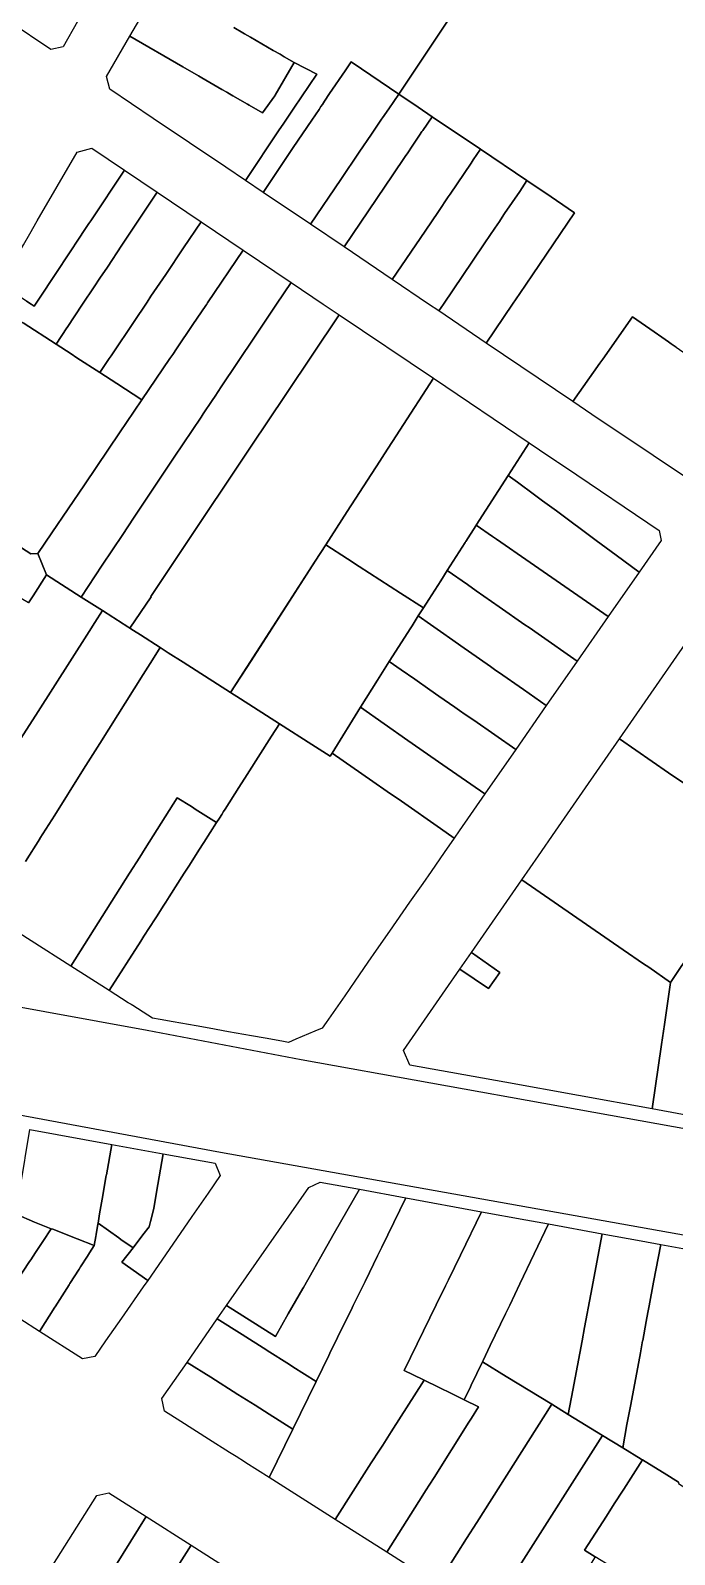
# Model space of a CAD drawing. Header units: metres. Extents: x 3 to 1005126, y 39 to 4383651.
# Drawn here: x 490774.4 to 490871.9, y 4370606 to 4370836.7 of the extents above; entities that cross this region are included whole.
import ezdxf

# ---------------------------------------------------------------- set-up
doc = ezdxf.new("R2010")
doc.units = ezdxf.units.M
doc.header["$MEASUREMENT"] = 0
doc.layers.add('TM_Llucmajor', color=7, linetype='Continuous')

msp = doc.modelspace()

# ---------------------------------------------------------------- linework, layer by layer
at = {"layer": 'TM_Llucmajor', "linetype": 'Continuous', "flags": 128}
for points in [[(490759.39, 4370845.93), (490762.26, 4370850.98), (490765.36, 4370848.9), (490767.24, 4370847.63), (490768.54, 4370846.75), (490770.99, 4370845.11), (490771.25, 4370844.93), (490774.44, 4370842.79), (490774.58, 4370842.69), (490778.19, 4370840.27), (490781.58, 4370837.99), (490779.38, 4370834.19), (490777.52, 4370833.77), (490771.22, 4370837.99), (490765.31, 4370841.95), (490762.29, 4370843.98), (490759.39, 4370845.93)], [(490793.01, 4370823.35), (490786.44, 4370827.77), (490785.95, 4370829.67), (490789.5, 4370835.79), (490797.52, 4370831.14), (490799.88, 4370829.77), (490800.36, 4370829.49), (490800.98, 4370829.13), (490803.38, 4370827.74), (490804.14, 4370827.3), (490804.3, 4370827.2), (490805.05, 4370826.77), (490807.29, 4370825.48), (490807.52, 4370825.35), (490809.55, 4370824.17), (490811.41, 4370826.78), (490811.48, 4370826.88), (490814.32, 4370831.82), (490817.78, 4370830.05), (490814.28, 4370824.89), (490812.66, 4370822.48), (490812.08, 4370821.62), (490806.98, 4370813.96), (490804, 4370815.96), (490793.01, 4370823.35)], [(490816.81, 4370807.32), (490809.66, 4370812.15), (490814.21, 4370818.92), (490817, 4370823.06), (490818.11, 4370824.71), (490818.39, 4370825.14), (490818.61, 4370825.46), (490818.94, 4370825.95), (490819.71, 4370827.1), (490822.05, 4370830.57), (490822.95, 4370831.91), (490824.55, 4370830.83), (490830.15, 4370827.03), (490828.65, 4370824.82), (490827.71, 4370823.43), (490827.57, 4370823.22), (490826.45, 4370821.57), (490826.05, 4370820.98), (490824.19, 4370818.22), (490821.39, 4370814.09), (490816.81, 4370807.32)], [(490821.88, 4370803.89), (490816.81, 4370807.32), (490821.39, 4370814.09), (490824.19, 4370818.22), (490826.05, 4370820.98), (490826.45, 4370821.57), (490827.57, 4370823.22), (490827.71, 4370823.43), (490828.65, 4370824.82), (490830.15, 4370827.03), (490833.09, 4370825.05), (490835.22, 4370823.61), (490833.79, 4370821.51), (490833.67, 4370821.34), (490833.32, 4370820.82), (490832.19, 4370819.14), (490831.53, 4370818.16), (490831.12, 4370817.56), (490829.26, 4370814.81), (490826.84, 4370811.23), (490821.88, 4370803.89)], [(490829.18, 4370798.95), (490821.88, 4370803.89), (490826.84, 4370811.23), (490829.26, 4370814.81), (490831.12, 4370817.56), (490831.53, 4370818.16), (490832.19, 4370819.14), (490833.32, 4370820.82), (490833.67, 4370821.34), (490833.79, 4370821.51), (490835.22, 4370823.61), (490842.53, 4370818.68), (490841.43, 4370817.06), (490841.1, 4370816.57), (490837.92, 4370811.87), (490837.66, 4370811.49), (490836.17, 4370809.28), (490834.14, 4370806.29), (490829.18, 4370798.95)], [(490774.55, 4370795.24), (490773.85, 4370795.69), (490769.92, 4370798.23), (490773.37, 4370804.19), (490774.36, 4370805.9), (490775.47, 4370807.82), (490781.49, 4370818.25), (490783.75, 4370818.82), (490788.65, 4370815.52), (490783.57, 4370807.85), (490783.29, 4370807.44), (490781.13, 4370804.18), (490781.06, 4370804.07), (490779.86, 4370802.26), (490778.77, 4370800.61), (490775.21, 4370795.24), (490775.01, 4370794.94), (490774.55, 4370795.24)], [(490834.67, 4370795.24), (490829.18, 4370798.95), (490834.14, 4370806.29), (490836.17, 4370809.28), (490837.66, 4370811.49), (490837.92, 4370811.87), (490841.1, 4370816.57), (490841.43, 4370817.06), (490842.53, 4370818.68), (490849.56, 4370813.93), (490848.46, 4370812.3), (490846.18, 4370808.93), (490845.55, 4370808), (490845.38, 4370807.75), (490844.69, 4370806.73), (490843.2, 4370804.53), (490841.3, 4370801.72), (490836.91, 4370795.24), (490836.21, 4370794.2), (490834.67, 4370795.24)], [(490843.39, 4370789.34), (490836.21, 4370794.2), (490836.91, 4370795.24), (490841.3, 4370801.72), (490843.2, 4370804.53), (490844.69, 4370806.73), (490845.38, 4370807.75), (490845.55, 4370808), (490846.18, 4370808.93), (490848.46, 4370812.3), (490849.56, 4370813.93), (490851.08, 4370812.9), (490852.24, 4370812.11), (490856.73, 4370809.07), (490850.38, 4370799.67), (490848.48, 4370796.86), (490847.38, 4370795.24), (490843.39, 4370789.34)], [(490781.48, 4370787.13), (490780.61, 4370787.69), (490778.31, 4370789.18), (490779.96, 4370791.66), (490780, 4370791.72), (490782.34, 4370795.24), (490784.08, 4370797.85), (490784.96, 4370799.18), (490786.08, 4370800.85), (490788.27, 4370804.15), (490793.61, 4370812.18), (490800.26, 4370807.7), (490797.6, 4370803.74), (490794.91, 4370799.74), (490792.68, 4370796.42), (490792.08, 4370795.53), (490791.88, 4370795.24), (490790.21, 4370792.75), (490786.63, 4370787.43), (490786.34, 4370786.99), (490784.93, 4370784.89), (490781.48, 4370787.13)], [(490787.53, 4370783.21), (490784.93, 4370784.89), (490786.34, 4370786.99), (490786.63, 4370787.43), (490790.21, 4370792.75), (490791.88, 4370795.24), (490792.08, 4370795.53), (490792.68, 4370796.42), (490794.91, 4370799.74), (490797.6, 4370803.74), (490800.26, 4370807.7), (490806.64, 4370803.4), (490801.24, 4370795.43), (490801.11, 4370795.24), (490800.96, 4370795.02), (490799.03, 4370792.16), (490796.54, 4370788.49), (490795.96, 4370787.63), (490795.54, 4370787.01), (490791.31, 4370780.76), (490787.53, 4370783.21)], [(490776.85, 4370754.28), (490775.55, 4370757.49), (490777.68, 4370760.64), (490782.6, 4370767.9), (490788.01, 4370775.89), (490788.98, 4370777.32), (490791.31, 4370780.76), (490795.54, 4370787.01), (490795.96, 4370787.63), (490796.54, 4370788.49), (490799.03, 4370792.16), (490800.96, 4370795.02), (490801.11, 4370795.24), (490801.24, 4370795.43), (490806.64, 4370803.4), (490813.87, 4370798.53), (490811.67, 4370795.24), (490808.33, 4370790.23), (490803.29, 4370782.7), (490802.37, 4370781.31), (490801.92, 4370780.64), (490800.59, 4370778.65), (490800.26, 4370778.15), (490796.2, 4370772.07), (490790.05, 4370762.86), (490788.4, 4370760.39), (490785.28, 4370755.73), (490782.11, 4370750.91), (490776.85, 4370754.28)], [(490785.28, 4370755.73), (490788.4, 4370760.39), (490790.05, 4370762.86), (490796.2, 4370772.07), (490800.26, 4370778.15), (490800.59, 4370778.65), (490801.92, 4370780.64), (490802.37, 4370781.31), (490803.29, 4370782.7), (490808.33, 4370790.23), (490811.67, 4370795.24), (490813.87, 4370798.53), (490818.74, 4370795.24), (490820.98, 4370793.73), (490821.13, 4370793.62), (490813.06, 4370781.54), (490807.84, 4370773.72), (490797.29, 4370757.93), (490792.76, 4370751.15), (490792.65, 4370750.99), (490792.71, 4370750.95), (490789.46, 4370746.21), (490785.33, 4370748.85), (490782.11, 4370750.91), (490785.28, 4370755.73)], [(490767.07, 4370762.21), (490753.95, 4370770.6), (490755.41, 4370773.12), (490768.2, 4370795.24), (490768.4, 4370795.59), (490768.94, 4370795.24), (490772.2, 4370793.13), (490772.78, 4370792.76), (490773.33, 4370792.4), (490778.31, 4370789.18), (490780.61, 4370787.69), (490781.48, 4370787.13), (490784.93, 4370784.89), (490787.53, 4370783.21), (490791.31, 4370780.76), (490788.98, 4370777.32), (490788.01, 4370775.89), (490782.6, 4370767.9), (490777.68, 4370760.64), (490775.55, 4370757.49), (490774.52, 4370757.45), (490767.07, 4370762.21)], [(490792.71, 4370750.95), (490792.65, 4370750.99), (490792.76, 4370751.15), (490797.29, 4370757.93), (490807.84, 4370773.72), (490813.06, 4370781.54), (490821.13, 4370793.62), (490835.4, 4370784.01), (490830.34, 4370776.16), (490828.03, 4370772.59), (490827.3, 4370771.46), (490822.38, 4370763.83), (490819.13, 4370758.79), (490817.54, 4370756.32), (490807.82, 4370741.25), (490804.72, 4370736.45), (490797.53, 4370741.05), (490795.29, 4370742.48), (490794.08, 4370743.25), (490791.09, 4370745.17), (490790.05, 4370745.83), (490789.46, 4370746.21), (490792.71, 4370750.95)], [(490860.35, 4370777.89), (490856.48, 4370780.49), (490860.57, 4370786.28), (490861.03, 4370786.93), (490865.54, 4370793.31), (490868.82, 4370791.03), (490869.99, 4370790.22), (490870.96, 4370789.54), (490871.38, 4370789.25), (490872.12, 4370788.74), (490873.16, 4370788.02), (490873.92, 4370787.49), (490881.76, 4370782.05), (490884.32, 4370780.27), (490876.41, 4370768.88), (490874.28, 4370768.54), (490863.02, 4370776.1), (490860.35, 4370777.89)], [(490830.45, 4370751.49), (490824.15, 4370755.55), (490822.42, 4370756.67), (490819.13, 4370758.79), (490822.38, 4370763.83), (490827.3, 4370771.46), (490828.03, 4370772.59), (490830.34, 4370776.16), (490835.4, 4370784.01), (490849.87, 4370774.25), (490846.72, 4370769.32), (490841.88, 4370761.76), (490841.83, 4370761.69), (490840.33, 4370759.33), (490840.28, 4370759.25), (490840.23, 4370759.17), (490837.5, 4370754.9), (490836.51, 4370753.35), (490834.69, 4370750.51), (490833.89, 4370749.27), (490830.45, 4370751.49)], [(490848.13, 4370768.28), (490846.72, 4370769.32), (490849.87, 4370774.25), (490851.44, 4370773.19), (490854.09, 4370771.4), (490854.21, 4370771.32), (490855.37, 4370770.54), (490869.55, 4370760.97), (490869.87, 4370759.46), (490866.53, 4370754.67), (490863.05, 4370757.24), (490860.03, 4370759.48), (490854.01, 4370763.93), (490851.92, 4370765.47), (490850.69, 4370766.38), (490848.13, 4370768.28)], [(490754.23, 4370761.77), (490750.21, 4370764.14), (490752.25, 4370767.66), (490753.7, 4370770.16), (490753.95, 4370770.6), (490767.07, 4370762.21), (490774.52, 4370757.45), (490775.55, 4370757.49), (490776.85, 4370754.28), (490774.83, 4370751.09), (490774.16, 4370750.03), (490754.23, 4370761.77)], [(490844.95, 4370759.64), (490844.35, 4370760.05), (490841.88, 4370761.76), (490846.72, 4370769.32), (490848.13, 4370768.28), (490850.69, 4370766.38), (490851.92, 4370765.47), (490854.01, 4370763.93), (490860.03, 4370759.48), (490863.05, 4370757.24), (490866.53, 4370754.67), (490861.85, 4370747.94), (490850.02, 4370756.13), (490844.95, 4370759.64)], [(490840.54, 4370752.78), (490837.5, 4370754.9), (490840.23, 4370759.17), (490840.28, 4370759.25), (490840.33, 4370759.33), (490841.83, 4370761.69), (490841.88, 4370761.76), (490844.35, 4370760.05), (490844.95, 4370759.64), (490850.02, 4370756.13), (490861.85, 4370747.94), (490857.15, 4370741.2), (490851.24, 4370745.32), (490849.88, 4370746.27), (490849.26, 4370746.7), (490845.37, 4370749.41), (490841.87, 4370751.85), (490840.54, 4370752.78)], [(490812.12, 4370731.71), (490806.2, 4370735.5), (490804.72, 4370736.45), (490817.54, 4370756.32), (490819.13, 4370758.79), (490822.42, 4370756.67), (490824.15, 4370755.55), (490830.45, 4370751.49), (490833.89, 4370749.27), (490833.11, 4370748.05), (490832.17, 4370746.57), (490831.97, 4370746.26), (490828.72, 4370741.14), (490826.93, 4370738.32), (490824.4, 4370734.23), (490820.1, 4370727.28), (490819.8, 4370726.8), (490817.01, 4370728.58), (490812.12, 4370731.71)], [(490836.5, 4370745.68), (490834.98, 4370746.75), (490833.11, 4370748.05), (490833.89, 4370749.27), (490834.69, 4370750.51), (490836.51, 4370753.35), (490837.5, 4370754.9), (490840.54, 4370752.78), (490841.87, 4370751.85), (490845.37, 4370749.41), (490849.26, 4370746.7), (490849.88, 4370746.27), (490851.24, 4370745.32), (490857.15, 4370741.2), (490852.48, 4370734.48), (490849.04, 4370736.89), (490845.26, 4370739.54), (490844.87, 4370739.81), (490844.02, 4370740.41), (490842.39, 4370741.55), (490839.56, 4370743.53), (490838.36, 4370744.37), (490836.5, 4370745.68)], [(490873.74, 4370722.41), (490870.98, 4370724.31), (490863.58, 4370729.43), (490877.84, 4370750.03), (490879.85, 4370750.42), (490893.15, 4370741.4), (490888.17, 4370733.98), (490887.53, 4370733.03), (490885.34, 4370729.78), (490884.69, 4370728.81), (490882.6, 4370725.69), (490881.04, 4370723.38), (490880.58, 4370722.69), (490878.28, 4370719.27), (490875.53, 4370721.17), (490873.74, 4370722.41)], [(490830.55, 4370739.87), (490828.72, 4370741.14), (490831.97, 4370746.26), (490832.17, 4370746.57), (490833.11, 4370748.05), (490834.98, 4370746.75), (490836.5, 4370745.68), (490838.36, 4370744.37), (490839.56, 4370743.53), (490842.39, 4370741.55), (490844.02, 4370740.41), (490844.87, 4370739.81), (490845.26, 4370739.54), (490849.04, 4370736.89), (490852.48, 4370734.48), (490847.86, 4370727.84), (490841.51, 4370732.25), (490840.23, 4370733.14), (490839.35, 4370733.75), (490838.63, 4370734.25), (490836.23, 4370735.92), (490834.89, 4370736.85), (490832.58, 4370738.46), (490830.55, 4370739.87)], [(490831.55, 4370729.18), (490824.4, 4370734.23), (490826.93, 4370738.32), (490828.72, 4370741.14), (490830.55, 4370739.87), (490832.58, 4370738.46), (490834.89, 4370736.85), (490836.23, 4370735.92), (490838.63, 4370734.25), (490839.35, 4370733.75), (490840.23, 4370733.14), (490841.51, 4370732.25), (490847.86, 4370727.84), (490843.18, 4370721.11), (490836.83, 4370725.52), (490831.55, 4370729.18)], [(490826.24, 4370723), (490820.1, 4370727.28), (490824.4, 4370734.23), (490831.55, 4370729.18), (490836.83, 4370725.52), (490843.18, 4370721.11), (490839.31, 4370715.52), (490838.55, 4370714.43), (490836.5, 4370715.86), (490830.57, 4370719.99), (490828.42, 4370721.49), (490826.24, 4370723)], [(490789.94, 4370689.06), (490789.68, 4370689.23), (490789.61, 4370689.27), (490789.23, 4370689.51), (490786.37, 4370691.33), (490791.15, 4370698.83), (490791.62, 4370699.56), (490793.3, 4370702.21), (490793.5, 4370702.52), (490794.62, 4370704.27), (490794.92, 4370704.74), (490795.41, 4370705.51), (490797.7, 4370709.11), (490798.49, 4370710.34), (490799.92, 4370712.58), (490800.66, 4370713.75), (490802.6, 4370716.79), (490803.03, 4370717.46), (490803.38, 4370718), (490803.67, 4370718.46), (490803.89, 4370718.81), (490805.97, 4370722.07), (490807.22, 4370724.03), (490810.93, 4370729.85), (490812.12, 4370731.71), (490817.01, 4370728.58), (490819.8, 4370726.8), (490820.1, 4370727.28), (490826.24, 4370723), (490828.42, 4370721.49), (490830.57, 4370719.99), (490836.5, 4370715.86), (490838.55, 4370714.43), (490837.04, 4370712.26), (490835.05, 4370709.38), (490833.79, 4370707.57), (490831.8, 4370704.7), (490828.76, 4370700.32), (490826.77, 4370697.44), (490825.51, 4370695.63), (490823.52, 4370692.76), (490822, 4370690.57), (490819.17, 4370686.49), (490818.6, 4370685.67), (490817.46, 4370685.18), (490814.6, 4370683.97), (490813.46, 4370683.49), (490812.48, 4370683.67), (490809.94, 4370684.12), (490807.88, 4370684.49), (490804.43, 4370685.11), (490801.48, 4370685.64), (490799.5, 4370686), (490796.05, 4370686.61), (490794.08, 4370686.97), (490792.89, 4370687.18), (490792.2, 4370687.62), (490789.94, 4370689.06)], [(490864.13, 4370697.52), (490848.78, 4370708.09), (490851.29, 4370711.72), (490853.88, 4370715.45), (490858.44, 4370722.02), (490863.58, 4370729.43), (490870.98, 4370724.31), (490873.74, 4370722.41), (490875.53, 4370721.17), (490878.28, 4370719.27), (490885.74, 4370714.11), (490872.1, 4370693.78), (490871.3, 4370692.58), (490867.99, 4370694.86), (490867.2, 4370695.4), (490864.13, 4370697.52)], [(490786.37, 4370691.33), (490780.56, 4370695.03), (490789.44, 4370709.09), (490790.98, 4370711.53), (490791.81, 4370712.84), (490796.66, 4370720.52), (490798.79, 4370719.18), (490799.53, 4370718.72), (490799.78, 4370718.56), (490802.6, 4370716.79), (490800.66, 4370713.75), (490799.92, 4370712.58), (490798.49, 4370710.34), (490797.7, 4370709.11), (490795.41, 4370705.51), (490794.92, 4370704.74), (490794.62, 4370704.27), (490793.5, 4370702.52), (490793.3, 4370702.21), (490791.62, 4370699.56), (490791.15, 4370698.83), (490786.37, 4370691.33)], [(490876.88, 4370671.9), (490868.49, 4370673.42), (490869.92, 4370683.18), (490870.36, 4370686.2), (490870.41, 4370686.57), (490871.3, 4370692.58), (490872.1, 4370693.78), (490885.74, 4370714.11), (490888.2, 4370712.41), (490892.92, 4370709.14), (490888.45, 4370702.42), (490886.62, 4370699.66), (490879.38, 4370688.78), (490879.3, 4370688.26), (490878.42, 4370682.33), (490878.36, 4370681.93), (490876.88, 4370671.9)], [(490846.2, 4370677.46), (490831.85, 4370680.06), (490830.86, 4370682.25), (490837.25, 4370691.46), (490839.42, 4370694.59), (490843.76, 4370691.64), (490845.48, 4370694.09), (490841.16, 4370697.11), (490848.78, 4370708.09), (490864.13, 4370697.52), (490867.2, 4370695.4), (490867.99, 4370694.86), (490871.3, 4370692.58), (490870.41, 4370686.57), (490870.36, 4370686.2), (490869.92, 4370683.18), (490868.49, 4370673.42), (490846.2, 4370677.46)], [(490843.76, 4370691.64), (490839.42, 4370694.59), (490841.16, 4370697.11), (490845.48, 4370694.09), (490843.76, 4370691.64)], [(490775.07, 4370656.31), (490772.29, 4370657.51), (490772.63, 4370659.65), (490773.01, 4370662.02), (490773.58, 4370665.6), (490773.65, 4370666.02), (490774.34, 4370670.33), (490786.74, 4370668.07), (490785.94, 4370663.46), (490785.92, 4370663.35), (490785.3, 4370659.75), (490784.91, 4370657.53), (490784.67, 4370656.13), (490784.65, 4370655.99), (490784.38, 4370654.43), (490784.32, 4370654.1), (490784.08, 4370652.74), (490781.51, 4370653.76), (490777.83, 4370655.21), (490777.59, 4370655.3), (490776.34, 4370655.77), (490775.07, 4370656.31)], [(490787.82, 4370653.91), (490784.67, 4370656.13), (490784.91, 4370657.53), (490785.3, 4370659.75), (490785.92, 4370663.35), (490785.94, 4370663.46), (490786.74, 4370668.07), (490794.52, 4370666.65), (490793.72, 4370662), (490793.1, 4370658.4), (490793.05, 4370658.14), (490792.6, 4370656.37), (490792.4, 4370655.59), (490791.45, 4370654.35), (490789.96, 4370652.41), (490788.13, 4370653.69), (490787.82, 4370653.91)], [(490792.19, 4370647.48), (490788.28, 4370650.22), (490789.96, 4370652.41), (490791.45, 4370654.35), (490792.4, 4370655.59), (490792.6, 4370656.37), (490793.05, 4370658.14), (490793.1, 4370658.4), (490793.72, 4370662), (490794.52, 4370666.65), (490802.39, 4370665.21), (490803.15, 4370663.33), (490801.32, 4370660.68), (490798.87, 4370657.14), (490793.76, 4370649.74), (490792.19, 4370647.48)], [(490811.51, 4370639), (490804.12, 4370643.68), (490816.54, 4370661.53), (490818.28, 4370662.35), (490824.2, 4370661.26), (490820.4, 4370654.6), (490818.17, 4370650.69), (490817.25, 4370649.07), (490815.73, 4370646.41), (490815.64, 4370646.25), (490813.45, 4370642.4), (490811.51, 4370639)], [(490810.28, 4370636.85), (490810.19, 4370636.91), (490806.46, 4370639.27), (490802.7, 4370641.64), (490804.12, 4370643.68), (490811.51, 4370639), (490813.45, 4370642.4), (490815.64, 4370646.25), (490815.73, 4370646.41), (490817.25, 4370649.07), (490818.17, 4370650.69), (490820.4, 4370654.6), (490824.2, 4370661.26), (490831.25, 4370659.96), (490827.6, 4370652.5), (490826.97, 4370651.21), (490825.74, 4370648.69), (490825.06, 4370647.31), (490823.28, 4370643.67), (490822.94, 4370642.97), (490821.42, 4370639.87), (490820.91, 4370638.82), (490819.75, 4370636.45), (490819.58, 4370636.1), (490817.67, 4370632.19), (490814.16, 4370634.4), (490813.62, 4370634.75), (490810.28, 4370636.85)], [(490820.91, 4370638.82), (490821.42, 4370639.87), (490822.94, 4370642.97), (490823.28, 4370643.67), (490825.06, 4370647.31), (490825.74, 4370648.69), (490826.97, 4370651.21), (490827.6, 4370652.5), (490831.25, 4370659.96), (490842.7, 4370657.86), (490839.49, 4370651.28), (490837.69, 4370647.58), (490837.23, 4370646.64), (490835.83, 4370643.77), (490833.91, 4370639.83), (490831, 4370633.86), (490833.79, 4370632.49), (490834, 4370632.39), (490829.01, 4370624.56), (490827.74, 4370622.56), (490827.73, 4370622.54), (490827.25, 4370621.8), (490826.01, 4370619.86), (490825.65, 4370619.29), (490820.55, 4370611.28), (490810.55, 4370617.63), (490814.14, 4370624.98), (490816.44, 4370629.71), (490817.67, 4370632.19), (490819.58, 4370636.1), (490819.75, 4370636.45), (490820.91, 4370638.82)], [(490834, 4370632.39), (490833.79, 4370632.49), (490831, 4370633.86), (490833.91, 4370639.83), (490835.83, 4370643.77), (490837.23, 4370646.64), (490837.69, 4370647.58), (490839.49, 4370651.28), (490842.7, 4370657.86), (490849.38, 4370656.65), (490852.82, 4370656.02), (490848.5, 4370646.98), (490846.95, 4370643.75), (490846.8, 4370643.44), (490846.32, 4370642.44), (490844.01, 4370637.61), (490842.93, 4370635.36), (490842.82, 4370635.13), (490841.14, 4370631.61), (490841.03, 4370631.39), (490840.07, 4370629.39), (490838.24, 4370630.29), (490836.18, 4370631.31), (490834, 4370632.39)], [(490769.81, 4370643.56), (490765.26, 4370646.45), (490767.64, 4370650.19), (490769.69, 4370653.42), (490769.86, 4370653.69), (490771.18, 4370655.76), (490772.29, 4370657.51), (490775.07, 4370656.31), (490776.34, 4370655.77), (490777.59, 4370655.3), (490776.32, 4370653.38), (490775.22, 4370651.71), (490774.49, 4370650.61), (490774.32, 4370650.36), (490772.26, 4370647.25), (490769.81, 4370643.56)], [(490785.82, 4370638.33), (490784.17, 4370635.96), (490782.33, 4370635.6), (490775.82, 4370639.74), (490778.15, 4370643.41), (490778.2, 4370643.48), (490780.28, 4370646.78), (490780.42, 4370646.99), (490781.8, 4370649.17), (490782.02, 4370649.51), (490783.07, 4370651.16), (490783.4, 4370651.67), (490784.08, 4370652.74), (490784.32, 4370654.1), (490784.38, 4370654.43), (490784.65, 4370655.99), (490784.67, 4370656.13), (490787.82, 4370653.91), (490788.13, 4370653.69), (490789.96, 4370652.41), (490788.28, 4370650.22), (490792.19, 4370647.48), (490791.52, 4370646.52), (490788.2, 4370641.75), (490785.82, 4370638.33)], [(490846.41, 4370632.93), (490842.82, 4370635.13), (490842.93, 4370635.36), (490844.01, 4370637.61), (490846.32, 4370642.44), (490846.8, 4370643.44), (490846.95, 4370643.75), (490848.5, 4370646.98), (490852.82, 4370656.02), (490860.94, 4370654.54), (490859.22, 4370645.38), (490858.27, 4370640.35), (490857.89, 4370638.35), (490856.48, 4370630.88), (490855.77, 4370627.2), (490853.3, 4370628.72), (490846.41, 4370632.93)], [(490775.82, 4370639.74), (490769.81, 4370643.56), (490772.26, 4370647.25), (490774.32, 4370650.36), (490774.49, 4370650.61), (490775.22, 4370651.71), (490776.32, 4370653.38), (490777.59, 4370655.3), (490777.83, 4370655.21), (490781.51, 4370653.76), (490784.08, 4370652.74), (490783.4, 4370651.67), (490783.07, 4370651.16), (490782.02, 4370649.51), (490781.8, 4370649.17), (490780.42, 4370646.99), (490780.28, 4370646.78), (490778.2, 4370643.48), (490778.15, 4370643.41), (490775.82, 4370639.74)], [(490860.97, 4370624.02), (490855.77, 4370627.2), (490856.48, 4370630.88), (490857.89, 4370638.35), (490858.27, 4370640.35), (490859.22, 4370645.38), (490860.94, 4370654.54), (490866.82, 4370653.47), (490869.79, 4370652.93), (490868.72, 4370647.22), (490868.05, 4370643.62), (490867.87, 4370642.63), (490867.61, 4370641.27), (490867.07, 4370638.39), (490867.06, 4370638.31), (490866.72, 4370636.51), (490865.26, 4370628.7), (490864.69, 4370625.65), (490864.08, 4370622.12), (490860.97, 4370624.02)], [(490801.72, 4370632.81), (490798.13, 4370635.07), (490802.7, 4370641.64), (490806.46, 4370639.27), (490810.19, 4370636.91), (490810.28, 4370636.85), (490813.62, 4370634.75), (490814.16, 4370634.4), (490817.67, 4370632.19), (490816.44, 4370629.71), (490814.14, 4370624.98), (490810.57, 4370627.23), (490808.45, 4370628.57), (490805.82, 4370630.22), (490801.72, 4370632.81)], [(490797.17, 4370626.12), (490794.71, 4370627.68), (490794.33, 4370629.61), (490798.13, 4370635.07), (490801.72, 4370632.81), (490805.82, 4370630.22), (490808.45, 4370628.57), (490810.57, 4370627.23), (490814.14, 4370624.98), (490810.55, 4370617.63), (490807.05, 4370619.85), (490806.81, 4370620), (490805.55, 4370620.8), (490804.58, 4370621.42), (490801.37, 4370623.45), (490797.17, 4370626.12)], [(490836.04, 4370601.44), (490828.35, 4370606.33), (490833.79, 4370614.95), (490834.23, 4370615.65), (490835.5, 4370617.66), (490840.79, 4370626.04), (490841.17, 4370626.65), (490842.23, 4370628.33), (490840.07, 4370629.39), (490841.03, 4370631.39), (490841.14, 4370631.61), (490842.82, 4370635.13), (490846.41, 4370632.93), (490853.3, 4370628.72), (490841.97, 4370610.81), (490840.43, 4370608.39), (490836.04, 4370601.44)], [(490828.35, 4370606.33), (490820.55, 4370611.28), (490825.65, 4370619.29), (490826.01, 4370619.86), (490827.25, 4370621.8), (490827.74, 4370622.56), (490829.01, 4370624.56), (490834, 4370632.39), (490836.18, 4370631.31), (490838.24, 4370630.29), (490840.07, 4370629.39), (490842.23, 4370628.33), (490841.17, 4370626.65), (490840.79, 4370626.04), (490835.5, 4370617.66), (490834.23, 4370615.65), (490833.79, 4370614.95), (490828.35, 4370606.33)], [(490843.61, 4370596.63), (490836.04, 4370601.44), (490840.43, 4370608.39), (490841.97, 4370610.81), (490853.3, 4370628.72), (490855.77, 4370627.2), (490860.97, 4370624.02), (490848.02, 4370603.6), (490843.61, 4370596.63)], [(490851.26, 4370591.77), (490843.61, 4370596.63), (490848.02, 4370603.6), (490860.97, 4370624.02), (490864.08, 4370622.12), (490866.86, 4370620.41), (490867.04, 4370620.3), (490864.21, 4370615.88), (490864.11, 4370615.73), (490862.77, 4370613.64), (490861.58, 4370611.78), (490858.28, 4370606.64), (490859.86, 4370605.65), (490857.23, 4370601.41), (490855.61, 4370598.79), (490851.26, 4370591.77)], [(490859.86, 4370605.65), (490858.28, 4370606.64), (490861.58, 4370611.78), (490862.77, 4370613.64), (490864.11, 4370615.73), (490864.21, 4370615.88), (490867.04, 4370620.3), (490869.4, 4370618.86), (490870.31, 4370618.3), (490872.5, 4370616.96), (490872.47, 4370616.72), (490880.53, 4370611.63), (490886.45, 4370607.9), (490877.83, 4370594.43), (490871.32, 4370598.49), (490863.72, 4370603.24), (490862.34, 4370604.1), (490859.86, 4370605.65)], [(490781.39, 4370594.83), (490781.08, 4370595.03), (490774.54, 4370599.2), (490776.29, 4370601.96), (490777.82, 4370604.38), (490784.5, 4370614.93), (490786.3, 4370615.34), (490791.97, 4370611.73), (490787.31, 4370604.28), (490786.95, 4370603.71), (490784.66, 4370600.05), (490783.53, 4370598.25), (490781.39, 4370594.83)], [(490786.21, 4370591.75), (490781.39, 4370594.83), (490783.53, 4370598.25), (490784.66, 4370600.05), (490786.95, 4370603.71), (490787.31, 4370604.28), (490791.97, 4370611.73), (490798.77, 4370607.39), (490794.09, 4370600.03), (490791.72, 4370596.31), (490791.39, 4370595.79), (490790.26, 4370594.01), (490790.07, 4370593.72), (490788.07, 4370590.57), (490786.76, 4370591.4), (490786.21, 4370591.75)], [(490788.27, 4370590.44), (490788.07, 4370590.57), (490790.07, 4370593.72), (490790.26, 4370594.01), (490791.39, 4370595.79), (490791.72, 4370596.31), (490794.09, 4370600.03), (490798.77, 4370607.39), (490804.22, 4370603.92), (490800.37, 4370596.1), (490796.49, 4370588.22), (490795.36, 4370585.92), (490788.27, 4370590.44)]]:
    msp.add_lwpolyline(points, close=True, dxfattribs=at)
for points in [[(490805.2, 4370837.1), (490806.57, 4370836.3), (490806.81, 4370836.17), (490807.72, 4370835.64), (490811.15, 4370833.64), (490812.2, 4370833.05), (490812.84, 4370832.67), (490814.32, 4370831.82), (490811.48, 4370826.88), (490811.41, 4370826.78), (490809.55, 4370824.17), (490807.52, 4370825.35), (490807.29, 4370825.48), (490805.05, 4370826.77), (490804.3, 4370827.2), (490804.14, 4370827.3), (490803.38, 4370827.74), (490800.98, 4370829.13), (490800.36, 4370829.49), (490799.88, 4370829.77), (490797.52, 4370831.14), (490797.52, 4370831.14), (490789.5, 4370835.79), (490794.01, 4370843.58)], [(490839.64, 4370841.26), (490830.15, 4370827.03), (490824.55, 4370830.83), (490822.95, 4370831.91), (490822.05, 4370830.57), (490819.71, 4370827.1), (490818.94, 4370825.95), (490818.61, 4370825.46), (490818.39, 4370825.14), (490818.11, 4370824.71), (490817, 4370823.06), (490814.21, 4370818.92), (490809.66, 4370812.15), (490806.98, 4370813.96), (490812.08, 4370821.62), (490812.66, 4370822.48), (490814.28, 4370824.89), (490817.78, 4370830.05), (490814.32, 4370831.82), (490812.84, 4370832.67), (490812.2, 4370833.05), (490811.15, 4370833.64), (490807.72, 4370835.64), (490806.81, 4370836.17), (490806.57, 4370836.3), (490805.2, 4370837.1)], [(490872.12, 4370788.74), (490871.38, 4370789.25), (490870.96, 4370789.54), (490869.99, 4370790.22), (490868.82, 4370791.03), (490865.54, 4370793.31), (490861.03, 4370786.93), (490860.57, 4370786.28), (490856.48, 4370780.49), (490843.39, 4370789.34), (490847.38, 4370795.24), (490848.48, 4370796.86), (490850.38, 4370799.67), (490856.73, 4370809.07), (490852.24, 4370812.11), (490851.08, 4370812.9), (490849.56, 4370813.93), (490842.53, 4370818.68), (490835.22, 4370823.61), (490833.09, 4370825.05), (490830.15, 4370827.03), (490839.64, 4370841.26)], [(490773.85, 4370795.69), (490774.55, 4370795.24), (490775.01, 4370794.94), (490775.21, 4370795.24), (490778.77, 4370800.61), (490779.86, 4370802.26), (490781.06, 4370804.07), (490781.13, 4370804.18), (490783.29, 4370807.44), (490783.57, 4370807.85), (490788.65, 4370815.52), (490793.61, 4370812.18), (490788.27, 4370804.15), (490786.08, 4370800.85), (490784.96, 4370799.18), (490784.08, 4370797.85), (490782.34, 4370795.24), (490780, 4370791.72), (490779.96, 4370791.66), (490778.31, 4370789.18), (490773.33, 4370792.4)], [(490774.16, 4370750.03), (490774.83, 4370751.09), (490776.85, 4370754.28), (490782.11, 4370750.91), (490785.33, 4370748.85), (490784.17, 4370747.03), (490783.33, 4370745.71), (490775.26, 4370733.03), (490772.91, 4370729.35)], [(490772.91, 4370729.35), (490775.26, 4370733.03), (490783.33, 4370745.71), (490784.17, 4370747.03), (490785.33, 4370748.85), (490790.05, 4370745.83), (490791.09, 4370745.17), (490794.08, 4370743.25), (490792.93, 4370741.42), (490791.51, 4370739.16), (490784.95, 4370728.76), (490782.84, 4370725.4), (490782.23, 4370724.44), (490778.11, 4370717.91), (490775.88, 4370714.38), (490775.84, 4370714.31), (490773.67, 4370710.87)], [(490773.67, 4370710.87), (490775.84, 4370714.31), (490775.88, 4370714.38), (490778.11, 4370717.91), (490782.23, 4370724.44), (490782.84, 4370725.4), (490784.95, 4370728.76), (490791.51, 4370739.16), (490792.93, 4370741.42), (490794.08, 4370743.25), (490795.29, 4370742.48), (490797.53, 4370741.05), (490804.72, 4370736.45), (490806.2, 4370735.5), (490812.12, 4370731.71), (490810.93, 4370729.85), (490807.22, 4370724.03), (490805.97, 4370722.07), (490803.89, 4370718.81), (490803.67, 4370718.46), (490803.38, 4370718), (490803.03, 4370717.46), (490802.6, 4370716.79), (490799.78, 4370718.56), (490799.53, 4370718.72), (490798.79, 4370719.18), (490796.66, 4370720.52), (490791.81, 4370712.84), (490790.98, 4370711.53), (490789.44, 4370709.09), (490780.56, 4370695.03), (490780.56, 4370695.03), (490768.52, 4370702.69)], [(490630.22, 4370715.11), (490663.51, 4370708.96), (490700.66, 4370702.03), (490714.07, 4370699.68), (490753.6, 4370692.34), (490792.08, 4370685.34), (490815.41, 4370680.91), (490874.27, 4370670.32)], [(490890.72, 4370651.21), (490803.2, 4370666.81), (490734.7, 4370679.57), (490721.38, 4370681.83), (490705.06, 4370684.92), (490670.76, 4370690.95), (490651.08, 4370694.81), (490639.94, 4370696.59), (490578.77, 4370709.95)], [(490872.5, 4370616.96), (490870.31, 4370618.3), (490869.4, 4370618.86), (490867.04, 4370620.3), (490866.86, 4370620.41), (490866.86, 4370620.41), (490864.08, 4370622.12), (490864.69, 4370625.65), (490865.26, 4370628.7), (490866.72, 4370636.51), (490867.06, 4370638.31), (490867.07, 4370638.39), (490867.61, 4370641.27), (490867.87, 4370642.63), (490868.05, 4370643.62), (490868.72, 4370647.22), (490869.79, 4370652.93), (490878.7, 4370651.3)]]:
    msp.add_lwpolyline(points, dxfattribs=at)

doc.saveas('drawing.dxf')
